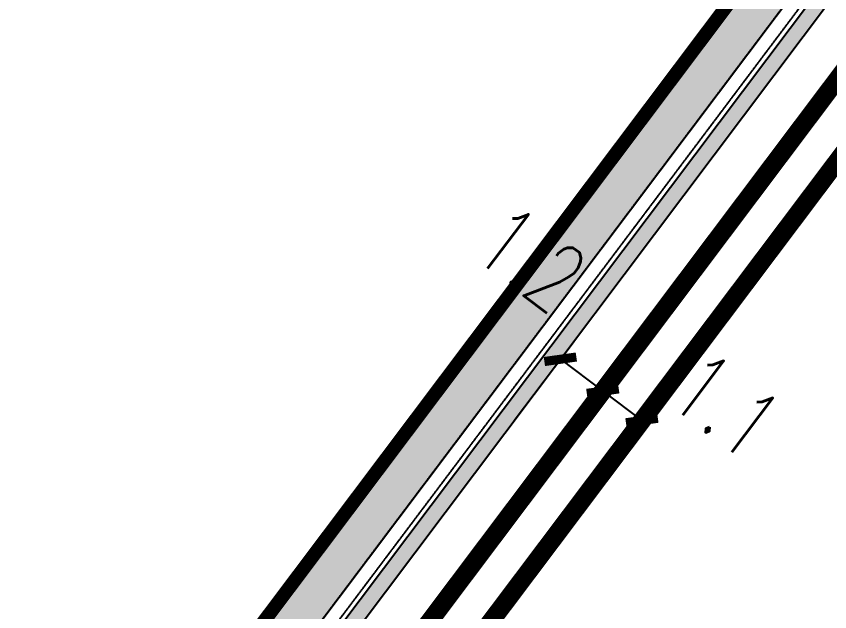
# Model space of a CAD drawing. Extents: x -11 to 40589024741, y -2 to 3380586937.
# Drawn here: x 40588120673 to 40588138496, y 3380284744 to 3380297801 of the extents above; entities that cross this region are included whole.
import ezdxf

# ---------------------------------------------------------------- set-up
doc = ezdxf.new("R2010")
doc.units = 0
doc.header["$LTSCALE"] = 10
doc.header["$MEASUREMENT"] = 0
doc.linetypes.add('CENTER', pattern=[50.8, 31.75, -6.35, 6.35, -6.35])
doc.linetypes.add('DASH', pattern=[0.35, 0.25, -0.1])
doc.layers.get('Defpoints').update_dxf_attribs({"color": 210})
doc.layers.add('0-WALL', color=252, linetype='Continuous')
doc.layers.add('FM_ZF消防', color=1, linetype='Continuous')
doc.layers.add('GPS-ZF消防', color=1, linetype='TG_X', lineweight=60)
doc.layers.add('GPS-ZF给水', color=3, linetype='TG_J', lineweight=60)
doc.styles.add('_TCH_DIM_T3', font='SIMPLEX', dxfattribs={"width": 0.705882, "bigfont": 'GBCBIG'})
doc.styles.add('TG_LINETYPE', font='SIMPLEX', dxfattribs={"width": 0.8, "height": 3.5, "bigfont": 'HZTXT'})
doc.linetypes.add('TG_J', pattern='A,2,-0.3,["J",TG_LINETYPE,S=0.1,R=0,X=-0.23,Y=-0.15],0', length=2.3)
doc.linetypes.add('TG_WX', pattern='A,3,-0.6,["WX",TG_LINETYPE,S=0.1,R=0,X=-0.52,Y=-0.15],0', length=3.6)
doc.linetypes.add('TG_X', pattern='A,5,-0.3,["X",TG_LINETYPE,S=0.1,R=0,X=-0.23,Y=-0.15],0', length=5.3)
doc.dimstyles.new('_TCH_ARCH&&500', dxfattribs={"dimtxt": 1487.5, "dimasz": 500, "dimexe": 500, "dimexo": 500, "dimgap": 631.25, "dimtad": 1, "dimdec": 1, "dimlfac": 0.001, "dimzin": 0, "dimdsep": 46, "dimtxsty": '_TCH_DIM_T3', "dimblk": 'ARCHTICK', "dimcen": 0.09, "dimclrt": 7, "dimazin": 2, "dimtfac": 1, "dimtdec": 1, "dimtix": 1, "dimtmove": 2, "dimatfit": 3, "dimfxl": 1, "dimtolj": 1, "dimtzin": 0, "dimarcsym": 0})

# ---------------------------------------------------------------- blocks, each defined once
blk = doc.blocks.new('_ArchTick')
at = {"color": 0, "linetype": 'ByBlock', "const_width": 0.4}
blk.add_lwpolyline([(-0.5, -0.5), (0.5, 0.5)], dxfattribs=at)
blk = doc.blocks.new('*D1158')
at = {"layer": 'Defpoints', "color": 0, "transparency": 16777216}
for p in [(40588133523.408974, 3380289581.133862), (40588131282.406258, 3380288534.404598), (40588132211.642242, 3380287835.946251)]:
    blk.add_point(p, dxfattribs=at)
at = {"layer": 'FM_ZF消防', "color": 0, "lineweight": -2, "transparency": 16777216}
for p, q in [((40588131582.827637, 3380288934.088215), (40588132894.594383, 3380290679.275826)), ((40588132594.172989, 3380290279.592209), (40588133523.408974, 3380289581.133862)), ((40588132512.063622, 3380288235.629868), (40588133823.83036, 3380289980.817478))]:
    blk.add_line(p, q, dxfattribs=at)
at = {"layer": 'FM_ZF消防', "color": 0, "lineweight": -2, "transparency": 16777216, "xscale": 500, "yscale": 500, "zscale": 500}
for p, rotation in [((40588132594.172989, 3380290279.592209), 143.0697200115396), ((40588133523.408974, 3380289581.133862), 323.0697200115396)]:
    blk.add_blockref('_ArchTick', p, dxfattribs=dict(at, rotation=rotation))
at = {"layer": 'FM_ZF消防', "color": 7, "transparency": 16777216, "insert": (40588131951.466057, 3380292482.792099), "char_height": 1487.5, "attachment_point": 5, "rotation": 323.0697200452, "style": '_TCH_DIM_T3'}
blk.add_mtext('\\A1;1.2', dxfattribs=at)
blk = doc.blocks.new('*D1159')
at = {"layer": 'Defpoints', "color": 0, "transparency": 16777216}
for p in [(40588134380.677483, 3380288936.769722), (40588132211.642227, 3380287835.946251), (40588133068.910744, 3380287191.582111)]:
    blk.add_point(p, dxfattribs=at)
at = {"layer": 'FM_ZF消防', "color": 0, "lineweight": -2, "transparency": 16777216}
for p, q in [((40588132512.063622, 3380288235.629868), (40588133823.830353, 3380289980.817478)), ((40588133523.408974, 3380289581.133862), (40588134380.677483, 3380288936.769722)), ((40588133369.33213, 3380287591.265728), (40588134681.098862, 3380289336.453339))]:
    blk.add_line(p, q, dxfattribs=at)
at = {"layer": 'FM_ZF消防', "color": 0, "lineweight": -2, "transparency": 16777216, "xscale": 500, "yscale": 500, "zscale": 500}
for p, rotation in [((40588133523.408974, 3380289581.133862), 143.0697200185086), ((40588134380.677483, 3380288936.769722), 323.0697200185086)]:
    blk.add_blockref('_ArchTick', p, dxfattribs=dict(at, rotation=rotation))
at = {"layer": 'FM_ZF消防', "color": 7, "transparency": 16777216, "insert": (40588136226.02951, 3380289269.825138), "char_height": 1487.5, "attachment_point": 5, "rotation": 323.0697200571, "style": '_TCH_DIM_T3'}
blk.add_mtext('\\A1;1.1', dxfattribs=at)

msp = doc.modelspace()

# ---------------------------------------------------------------- hatches: boundary and pattern name
at = {"layer": '0-WALL'}
h = msp.add_hatch(dxfattribs=at)
h.set_pattern_fill('草坪或沼泽', color=256, scale=400, angle=-0.200256636)
h.set_pattern_definition([(359.79974, (40586781652.2, 3380096977.4), (1605.5824, 1594.398), [240, -48, 64, -48, 240, -960]), (359.79974, (40586781572.4, 3380097025.7), (1605.5824, 1594.398), [160, -120, 240, -120, 160, -800]), (359.79974, (40586782134.6, 3380097663.7), (1605.5824, 1594.398), [200, -80, 200, -1120]), (359.79974, (40586781335.8, 3380097986.5), (1605.5824, 1594.398), [80, -160, 80, -1280]), (89.79974, (40586781495.8, 3380097986), (-1594.398, 1605.5824), [144, -1456]), (89.79974, (40586781972.4, 3380097024.3), (-1594.398, 1605.5824), [160, -1440]), (89.79974, (40586782374.6, 3380097662.9), (-1594.398, 1605.5824), [160, -1440]), (44.79974, (40586782180.3, 3380097007.6), (5.5922, 1599.9902), [160, -2102.7417]), (134.79974, (40586781764.3, 3380097009), (-1599.9902, 5.5922), [160, -2102.7417]), (63.23469, (40586782132.4, 3380097015.7), (5.5922, 1599.99023), [160, -3417.7088]), (75.7635, (40586782052.4, 3380097024), (5.59221, 1599.99023), [160, -6436.969]), (75.7635, (40586782454.64, 3380097662.6), (5.59221, 1599.99023), [128, -6468.969]), (75.7635, (40586781527.76, 3380097985.85), (5.59221, 1599.99023), [112, -6484.969]), (103.835987, (40586781892.4, 3380097024.57), (5.59221, 1599.99023), [160, -6436.969]), (103.835987, (40586782294.64, 3380097663.17), (5.59221, 1599.99023), [128, -6468.969]), (103.835987, (40586781463.76, 3380097986.07), (5.59221, 1599.99023), [112, -6484.969]), (116.364795, (40586781812.4, 3380097016.85), (5.5922, 1599.99023), [160, -3417.7069])])
h.paths.add_polyline_path([(40588302101.650627, 3380196170.468816), (40588275532.998894, 3380123451.400391), (40588213851.098877, 3380137607.100394), (40588128542.39888, 3380162853.200394), (40588051310.197723, 3380185028.900719), (40588215760.938667, 3380403827.430827), (40588224457.898888, 3380415266.100397), (40588259176.227432, 3380461579.853973), (40588327409.831734, 3380431029.725285), (40588344233.506363, 3380419662.492857), (40588367371.5578, 3380409302.928), (40588374373.704453, 3380393980.898594), (40588343265.099297, 3380308835.863516), (40588342325.826973, 3380309179.036222), (40588348228.419678, 3380325334.510901), (40588347758.977524, 3380325506.026352), (40588351316.980003, 3380333787.979114), (40588373293.579567, 3380393938.55436), (40588366618.76474, 3380408544.319475), (40588343745.607887, 3380418785.283479), (40588326921.933281, 3380430152.515906), (40588259497.004578, 3380460340.577487), (40588225255.999771, 3380414663.566939), (40588216558.657242, 3380403224.394626), (40588052982.287758, 3380185589.19869), (40588128822.27935, 3380163813.243824), (40588214105.070473, 3380138574.811257), (40588274896.566856, 3380124623.454612), (40588301162.378349, 3380196513.641506)])
h.paths.add_polyline_path([(40588308330.118393, 3380213217.941715), (40588307390.846069, 3380213561.114415), (40588309294.968521, 3380218774.420028), (40588308825.8936, 3380218945.745433), (40588312382.598297, 3380227228.097439), (40588336080.200798, 3380292084.600181), (40588337019.473106, 3380291741.427476)])
h = msp.add_hatch(dxfattribs=at)
h.set_pattern_fill('草坪或沼泽', color=256, scale=400, angle=-0.200256636)
h.set_pattern_definition([(359.79974, (40586781652.2, 3380096977.4), (1605.5824, 1594.398), [240, -48, 64, -48, 240, -960]), (359.79974, (40586781572.4, 3380097025.7), (1605.5824, 1594.398), [160, -120, 240, -120, 160, -800]), (359.79974, (40586782134.6, 3380097663.7), (1605.5824, 1594.398), [200, -80, 200, -1120]), (359.79974, (40586781335.8, 3380097986.5), (1605.5824, 1594.398), [80, -160, 80, -1280]), (89.79974, (40586781495.8, 3380097986), (-1594.398, 1605.5824), [144, -1456]), (89.79974, (40586781972.4, 3380097024.3), (-1594.398, 1605.5824), [160, -1440]), (89.79974, (40586782374.6, 3380097662.9), (-1594.398, 1605.5824), [160, -1440]), (44.79974, (40586782180.3, 3380097007.6), (5.5922, 1599.9902), [160, -2102.7417]), (134.79974, (40586781764.3, 3380097009), (-1599.9902, 5.5922), [160, -2102.7417]), (63.23469, (40586782132.4, 3380097015.7), (5.5922, 1599.99023), [160, -3417.7088]), (75.7635, (40586782052.4, 3380097024), (5.59221, 1599.99023), [160, -6436.969]), (75.7635, (40586782454.64, 3380097662.6), (5.59221, 1599.99023), [128, -6468.969]), (75.7635, (40586781527.76, 3380097985.85), (5.59221, 1599.99023), [112, -6484.969]), (103.835987, (40586781892.4, 3380097024.57), (5.59221, 1599.99023), [160, -6436.969]), (103.835987, (40586782294.64, 3380097663.17), (5.59221, 1599.99023), [128, -6468.969]), (103.835987, (40586781463.76, 3380097986.07), (5.59221, 1599.99023), [112, -6484.969]), (116.364795, (40586781812.4, 3380097016.85), (5.5922, 1599.99023), [160, -3417.7069])])
edge = h.paths.add_edge_path()
edge.add_line((40588347473.747322, 3380325610.238097), (40588347683.541443, 3380326090.42787))
edge.add_line((40588347683.541443, 3380326090.42787), (40588351031.622383, 3380333884.752417))
edge.add_line((40588351031.622383, 3380333884.752417), (40588372861.52964, 3380393921.616653))
edge.add_line((40588372861.52964, 3380393921.616653), (40588366317.647476, 3380408240.876073))
edge.add_line((40588366317.647476, 3380408240.876073), (40588343550.448486, 3380418434.399735))
edge.add_line((40588343550.448486, 3380418434.399735), (40588326726.773811, 3380429801.632178))
edge.add_line((40588326726.773811, 3380429801.632178), (40588259625.315422, 3380459844.866894))
edge.add_line((40588259625.315422, 3380459844.866894), (40588073765.91951, 3380212575.66465))
edge.add_line((40588073765.91951, 3380212575.66465), (40588074114.249107, 3380212476.750173))
edge.add_line((40588074114.249107, 3380212476.750173), (40588253152.588203, 3380450673.037109))
edge.add_line((40588253152.588203, 3380450673.037109), (40588254435.224274, 3380450204.422307))
edge.add_line((40588254435.224258, 3380450204.422312), (40588256320.901672, 3380455368.658761))
edge.add_line((40588256320.90168, 3380455368.658754), (40588326766.815353, 3380429630.545198))
edge.add_line((40588326766.815353, 3380429630.5452), (40588324880.269547, 3380424466.932958))
edge.add_line((40588324880.269547, 3380424466.93296), (40588331455.159737, 3380422064.756639))
edge.add_line((40588331455.159737, 3380422064.756637), (40588332483.925163, 3380424880.513825))
edge.add_line((40588332483.925163, 3380424880.513825), (40588335301.736542, 3380423850.997883))
edge.add_line((40588335301.736542, 3380423850.997883), (40588334273.030251, 3380421035.31484))
edge.add_line((40588334273.030251, 3380421035.31484), (40588353055.227448, 3380414173.051638))
edge.add_line((40588353055.227448, 3380414173.051638), (40588361187.808113, 3380410524.8103))
edge.add_arc((40588348999.165817, 3380398232.729486), 17310.639832, -14.6199939483, 45.2420907397, ccw=False)
edge.add_line((40588365749.307037, 3380393863.402212), (40588366656.653191, 3380393529.94107))
edge.add_line((40588366656.653191, 3380393529.94107), (40588371065.316032, 3380391919.168731))
edge.add_line((40588371065.316032, 3380391919.168731), (40588346912.352768, 3380325815.879339))
edge.add_line((40588346912.352768, 3380325815.879339), (40588347473.747322, 3380325610.238097))

# ---------------------------------------------------------------- linework, layer by layer
for p, q in [((40588259625.315422, 3380459844.866894), (40588073765.91951, 3380212575.66465)), ((40588074114.249107, 3380212476.750173), (40588253152.588203, 3380450673.037109))]:
    msp.add_line(p, q, dxfattribs=at)
at = {"layer": '0-WALL', "color": 1, "linetype": 'DASH', "ltscale": 3, "const_width": 300}
msp.add_lwpolyline([(40588374373.70446, 3380393980.898591), (40588367371.557808, 3380409302.927993), (40588344233.506393, 3380419662.492842), (40588327409.831779, 3380431029.725266), (40588259176.227432, 3380461579.853973), (40588224457.898903, 3380415266.100388), (40588215760.938667, 3380403827.430825), (40588051310.197769, 3380185028.900704), (40588128542.398903, 3380162853.200386), (40588213851.098892, 3380137607.100389), (40588275532.998894, 3380123451.400389)], close=True, dxfattribs=at)
at = {"layer": '0-WALL'}
msp.add_lwpolyline([(40588259497.004578, 3380460340.577487), (40588225255.999771, 3380414663.566939), (40588216558.657242, 3380403224.394626), (40588052982.287758, 3380185589.19869), (40588128822.27935, 3380163813.243824), (40588214105.070473, 3380138574.811257), (40588274896.566856, 3380124623.454612), (40588301162.378349, 3380196513.641506), (40588302101.650627, 3380196170.468816), (40588275532.998894, 3380123451.400391), (40588213851.098877, 3380137607.100394), (40588128542.39888, 3380162853.200394), (40588051310.197723, 3380185028.900719), (40588215760.938667, 3380403827.430827), (40588224457.898888, 3380415266.100397), (40588259176.227432, 3380461579.853973)], dxfattribs=at)
at = {"layer": '0-WALL', "linetype": 'CENTER', "ltscale": 0.2}
msp.add_lwpolyline([(40588374373.70446, 3380393980.898591), (40588367371.557808, 3380409302.927993), (40588344233.506393, 3380419662.492842), (40588327409.831779, 3380431029.725266), (40588259176.227432, 3380461579.853973), (40588224457.898903, 3380415266.100388), (40588215760.938667, 3380403827.430825), (40588051310.197769, 3380185028.900704), (40588128542.398903, 3380162853.200386), (40588213851.098892, 3380137607.100389), (40588275532.998894, 3380123451.400389)], close=True, dxfattribs=at)
at = {"layer": '0-WALL', "linetype": 'DASH'}
for points in [[(40588297421.678452, 3380186275.2518), (40588274896.566856, 3380124623.454611), (40588214105.070518, 3380138574.811246), (40588128822.279419, 3380163813.243817), (40588052982.287788, 3380185589.19868), (40588216558.660599, 3380403224.398946), (40588225255.999512, 3380414663.566556), (40588259497.004593, 3380460340.577489), (40588326921.933212, 3380430152.515933), (40588343745.607918, 3380418785.283481), (40588361534.817352, 3380410820.547568), (40588366618.76474, 3380408544.319479), (40588373293.579613, 3380393938.554342), (40588351315.522774, 3380333784.059697), (40588347755.687973, 3380325498.369755)], [(40588297139.896751, 3380186378.203611), (40588274705.637253, 3380124975.070877), (40588214181.261993, 3380138865.124507), (40588128906.243561, 3380164101.256846), (40588053483.914787, 3380185757.288075), (40588216797.976189, 3380403043.488082), (40588225495.429771, 3380414482.806521), (40588259593.237717, 3380459968.794543), (40588326775.563667, 3380429889.353124), (40588343599.238373, 3380418522.120672), (40588361412.225388, 3380410546.738856), (40588366392.926826, 3380408316.736924), (40588372969.542137, 3380393925.851067), (40588351036.598648, 3380333894.832758), (40588347480.050858, 3380325616.793515)]]:
    msp.add_lwpolyline(points, dxfattribs=at)
at = {"layer": 'GPS-ZF消防', "linetype": 'TG_WX', "ltscale": 0.5, "const_width": 400}
msp.add_lwpolyline([(40588127798.368759, 3380281964.483013), (40588139248.449173, 3380297197.784695)], dxfattribs=at)
at = {"layer": 'GPS-ZF给水', "ltscale": 0.5, "const_width": 400}
msp.add_lwpolyline([(40588128851.289467, 3380281579.787757), (40588223160.305206, 3380406980.544284)], dxfattribs=at)

# ---------------------------------------------------------------- dimensions: what is measured, and where the dimension line sits
at = {"layer": 'FM_ZF消防'}
for base, p1, p2, angle, picture, middle, turn in [((40588133523.408974, 3380289581.133862), (40588131282.406258, 3380288534.404597), (40588132211.642242, 3380287835.946249), 323.0697199928, '*D1158', (40588131951.466057, 3380292482.792099), 323.0697200452), ((40588134380.677483, 3380288936.769722), (40588132211.642242, 3380287835.946249), (40588133068.910751, 3380287191.58211), 323.0697200389, '*D1159', (40588136226.02951, 3380289269.825138), 323.0697200571)]:
    dim = msp.add_linear_dim(base=base, p1=p1, p2=p2, angle=angle, dimstyle='_TCH_ARCH&&500', override={"dimgap": 0}, dxfattribs=at)
    dim.commit()
    dim.dimension.update_dxf_attribs({"geometry": picture, "text_midpoint": middle, "dimtype": 129, "text_rotation": turn})

doc.saveas('drawing.dxf')
